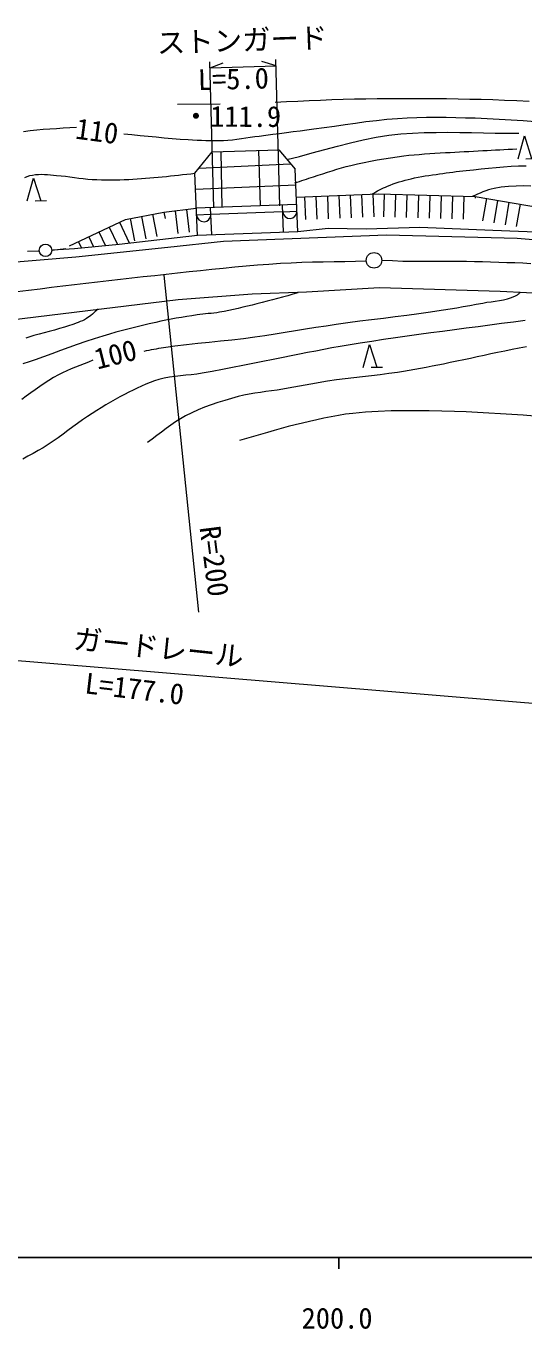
# Model space of a CAD drawing. Units: millimetres, scale not verified. Extents: x 40000 to 680000, y 20000 to 380000.
# Drawn here: x 240511 to 284268, y 198715 to 313167 of the extents above; entities that cross this region are included whole.
import ezdxf
from ezdxf.enums import TextEntityAlignment as Align

# ---------------------------------------------------------------- set-up
doc = ezdxf.new("R2010")
doc.units = ezdxf.units.MM
doc.header["$LTSCALE"] = 1000
doc.linetypes.add('CHAIN', pattern=[18.5, 12, -1.5, 3.5, -1.5])
for name, color, linetype, lineweight in [('M-BGD', 7, 'Continuous', 13), ('M-BMK', 2, 'Continuous', 13), ('M-STR-HTXT', 7, 'Continuous', 13), ('M-TTL-BAND', 7, 'Continuous', 25)]:
    doc.layers.add(name, color=color, linetype=linetype, lineweight=lineweight)
doc.styles.add('ＭＳ ゴシック', font='')
doc.styles.get('ＭＳ ゴシック').set_extended_font_data('MS Gothic')

# ---------------------------------------------------------------- blocks, each defined once
blk = doc.blocks.new('針葉樹林')
at = {"color": 7, "linetype": 'Continuous', "lineweight": 13}
for p, q in [((-0.6, -1), (0, 1)), ((0, 1), (0.6, -1)), ((0.1, -1), (1.1, -1))]:
    blk.add_line(p, q, dxfattribs=at)
blk = doc.blocks.new('電力柱')
at = {"color": 7, "linetype": 'Continuous', "lineweight": 13}
blk.add_circle((0, 0), 0.5, dxfattribs=at)

msp = doc.modelspace()

# ---------------------------------------------------------------- linework, layer by layer
at = {"layer": 'M-BGD'}
for p, q in [((257566, 306305), (253813, 306266)), ((256877, 302106), (262713, 302281)), ((260934, 302228), (261082, 297365)), ((262713, 302281), (264150, 300589)), ((255341, 300234), (256877, 302106)), ((255721, 300696), (263735, 301078)), ((257642, 302129), (257717, 297241)), ((255574, 294775), (255341, 300234)), ((264384, 295099), (264150, 300589)), ((255401, 298828), (264208, 299222)), ((264993, 298159), (265076, 296161)), ((265992, 298201), (266075, 296203)), ((266991, 298243), (267075, 296244)), ((267990, 298284), (268074, 296286)), ((268989, 298326), (269073, 296328)), ((269988, 298368), (270072, 296370)), ((270988, 298410), (271071, 296411)), ((271987, 298416), (271930, 296416)), ((272987, 298387), (272930, 296388)), ((273986, 298359), (273930, 296360)), ((274986, 298331), (274929, 296332)), ((275985, 298302), (275929, 296303)), ((276985, 298274), (276928, 296275)), ((277985, 298246), (277928, 296247)), ((278984, 298218), (278928, 296218)), ((279984, 298189), (279980, 298045)), ((280970, 298024), (280636, 296052)), ((281956, 297857), (281622, 295885)), ((282942, 297690), (282608, 295718)), ((250649, 296445), (251024, 294480)), ((251632, 296632), (252006, 294667)), ((252614, 296819), (252723, 296248)), ((253607, 296938), (253842, 294952)), ((254600, 297055), (254835, 295069)), ((264283, 297483), (255472, 297158)), ((256756, 296611), (255497, 296555)), ((256832, 294821), (256731, 297205)), ((263068, 296843), (256756, 296611)), ((263144, 295054), (263043, 297437)), ((263068, 296843), (264310, 296893)), ((283928, 297523), (283594, 295551)), ((247826, 295504), (248548, 293973)), ((248730, 295931), (249583, 294122)), ((249667, 296258), (250041, 294293)), ((267073, 295377), (264384, 295099)), ((270408, 295338), (267073, 295377)), ((275132, 295457), (270408, 295338)), ((281525, 295219), (275132, 295457)), ((245112, 294225), (245378, 293662)), ((246017, 294651), (246434, 293766)), ((246921, 295078), (247491, 293870)), ((255574, 294775), (248681, 293988)), ((252969, 293758), (257854, 294271)), ((264384, 295099), (255574, 294775)), ((257854, 294271), (272190, 294832)), ((272190, 294832), (283682, 294522)), ((286051, 295020), (281525, 295219)), ((283682, 294522), (292350, 293826)), ((240644, 293404), (241672, 293416)), ((244018, 293602), (242768, 293463)), ((244760, 293601), (242874, 293491)), ((248681, 293988), (244760, 293601)), ((244882, 292907), (252969, 293758)), ((238265, 292326), (244882, 292907)), ((253894, 289151), (260395, 289654)), ((260395, 289654), (265154, 289809)), ((265154, 289809), (271577, 290196)), ((271577, 290196), (282180, 289886)), ((282180, 289886), (292743, 289306)), ((232168, 286500), (253894, 289151))]:
    msp.add_line(p, q, dxfattribs=at)
for points in [[(284716, 306530), (283632, 306593), (282548, 306641), (281533, 306675), (280517, 306705), (279502, 306729), (278486, 306749), (277470, 306764), (276454, 306775), (275438, 306782), (274422, 306784), (273407, 306783), (272391, 306778), (271375, 306769), (270359, 306757), (269365, 306738), (268371, 306710), (267377, 306674), (266384, 306634), (265390, 306590), (264397, 306546), (263403, 306503), (262410, 306464)], [(249116, 303700), (249822, 303635), (250528, 303566), (251233, 303496), (251939, 303426), (252645, 303359), (253351, 303297), (254058, 303243), (254765, 303197), (255152, 303175), (255539, 303153), (255926, 303134), (256313, 303117), (256700, 303107), (257087, 303102), (257474, 303106), (257861, 303120), (258255, 303146), (258647, 303183), (259039, 303230), (259431, 303283), (259822, 303340), (260213, 303398), (260604, 303454), (260995, 303507), (261595, 303583), (262195, 303660), (262795, 303737), (263394, 303815), (263994, 303893), (264594, 303971), (265193, 304049), (265793, 304126), (266711, 304249), (267629, 304380), (268546, 304514), (269464, 304647), (270382, 304772), (271301, 304885), (272222, 304981), (273145, 305054), (274000, 305102), (274855, 305134), (275711, 305151), (276568, 305156), (277425, 305151), (278281, 305138), (279138, 305118), (279994, 305093), (281047, 305053), (282099, 305000), (283150, 304937), (284201, 304864), (285252, 304785)], [(244937, 304261), (244356, 304218), (243774, 304183), (243191, 304150), (242609, 304117), (242028, 304077), (241448, 304026), (240869, 303960), (240294, 303874)], [(263432, 301435), (264551, 301716), (265667, 302017), (266781, 302325), (267896, 302629), (269014, 302918), (270136, 303180), (271266, 303403), (272405, 303577), (273436, 303687), (274470, 303763), (275505, 303808), (276543, 303829), (277582, 303832), (278621, 303822), (279662, 303804), (280702, 303784), (281742, 303769), (282781, 303762), (283820, 303770)], [(264127, 299383), (264333, 299452), (264539, 299521), (264745, 299590), (264951, 299659), (265157, 299728), (265363, 299796), (265569, 299864), (265776, 299930), (266185, 300061), (266593, 300194), (267001, 300327), (267410, 300458), (267820, 300585), (268231, 300706), (268645, 300821), (269060, 300926), (269635, 301059), (270212, 301183), (270790, 301298), (271371, 301405), (271952, 301503), (272535, 301595), (273119, 301680), (273704, 301758), (274159, 301812), (274615, 301858), (275072, 301897), (275529, 301932), (275987, 301962), (276445, 301991), (276903, 302019), (277360, 302048), (277771, 302074), (278182, 302098), (278593, 302120), (279004, 302141), (279416, 302161), (279827, 302181), (280238, 302201), (280649, 302222), (281022, 302242), (281394, 302261), (281767, 302281), (282139, 302300), (282511, 302319), (282884, 302339), (283256, 302358), (283629, 302377)], [(240404, 299870), (240621, 299955), (240842, 300027), (241068, 300082), (241330, 300123), (241594, 300142), (241860, 300144), (242127, 300133), (242395, 300113), (242662, 300089), (242930, 300064), (243196, 300044), (243589, 300012), (243981, 299969), (244372, 299919), (244763, 299866), (245154, 299813), (245545, 299765), (245937, 299724), (246330, 299695), (246731, 299677), (247132, 299664), (247534, 299658), (247936, 299657), (248337, 299661), (248739, 299669), (249140, 299681), (249542, 299695), (249910, 299713), (250278, 299735), (250646, 299762), (251013, 299792), (251381, 299824), (251748, 299858), (252115, 299893), (252482, 299927), (252840, 299962), (253198, 299998), (253555, 300036), (253912, 300076), (254270, 300115), (254627, 300155), (254984, 300195), (255341, 300234)], [(270906, 298406), (271074, 298499), (271242, 298592), (271410, 298684), (271580, 298774), (271750, 298862), (271922, 298947), (272096, 299027), (272272, 299103), (272524, 299203), (272779, 299298), (273036, 299387), (273294, 299471), (273555, 299550), (273816, 299625), (274079, 299695), (274342, 299761), (274653, 299831), (274965, 299894), (275279, 299951), (275594, 300002), (275910, 300050), (276226, 300096), (276542, 300141), (276857, 300186), (277147, 300228), (277436, 300268), (277726, 300307), (278017, 300344), (278307, 300379), (278597, 300413), (278888, 300446), (279179, 300476), (279838, 300545), (280497, 300614), (281157, 300681), (281816, 300743), (282477, 300799), (283137, 300846), (283799, 300881), (284461, 300902)], [(284880, 299114), (284226, 299119), (283573, 299110), (282923, 299078), (282277, 299014), (281636, 298909), (281388, 298850), (281145, 298775), (280905, 298687), (280667, 298591), (280431, 298490), (280195, 298387), (279959, 298287), (279721, 298193)], [(264265, 298129), (271477, 298430), (279994, 298189), (290439, 296421), (302573, 295296), (315188, 294654), (320571, 293850), (325071, 292002)], [(244318, 293850), (249259, 296180), (252634, 296823), (255472, 297158)], [(264402, 289728), (263953, 289606), (263504, 289483), (263055, 289359), (262606, 289235), (262156, 289113), (261706, 288992), (261256, 288875), (260804, 288761), (260395, 288660), (259986, 288559), (259576, 288460), (259166, 288363), (258755, 288270), (258343, 288182), (257929, 288101), (257515, 288026), (257270, 287988), (257023, 287956), (256776, 287929), (256529, 287905), (256282, 287881), (256034, 287856), (255788, 287827), (255542, 287794), (255085, 287724), (254628, 287651), (254172, 287575), (253717, 287496), (253263, 287412), (252809, 287324), (252356, 287232), (251904, 287136), (251319, 287005), (250735, 286869), (250152, 286728), (249571, 286582), (248991, 286430), (248412, 286272), (247836, 286107), (247261, 285936), (246508, 285700), (245759, 285451), (245014, 285192), (244270, 284926), (243528, 284655), (242787, 284384), (242045, 284113), (241302, 283847), (240773, 283663), (240242, 283483)], [(250898, 284621), (251111, 284660), (251323, 284701), (251536, 284742), (251748, 284782), (251961, 284822), (252174, 284861), (252387, 284897), (252601, 284930), (253599, 285069), (254599, 285191), (255601, 285302), (256604, 285407), (257607, 285510), (258609, 285616), (259611, 285731), (260610, 285859), (261507, 285987), (262402, 286124), (263297, 286267), (264191, 286413), (265084, 286561), (265978, 286707), (266873, 286848), (267769, 286981), (268803, 287125), (269838, 287260), (270874, 287390), (271910, 287517), (272946, 287645), (273982, 287777), (275016, 287916), (276049, 288065), (276626, 288152), (277203, 288241), (277780, 288333), (278356, 288428), (278931, 288525), (279506, 288626), (280080, 288730), (280654, 288838), (281016, 288901), (281381, 288956), (281747, 289008), (282112, 289064), (282474, 289131), (282830, 289215), (283179, 289322), (283517, 289458), (283578, 289488), (283637, 289524), (283694, 289562), (283749, 289604), (283803, 289648), (283855, 289694), (283905, 289741), (283955, 289789)], [(284384, 287299), (283346, 287162), (282308, 287026), (281270, 286890), (280232, 286756), (279194, 286621), (278156, 286485), (277118, 286348), (276081, 286209), (275044, 286068), (274007, 285924), (272971, 285777), (271935, 285625), (270900, 285470), (269866, 285309), (268833, 285143), (268115, 285022), (267398, 284893), (266681, 284759), (265966, 284621), (265251, 284481), (264536, 284340), (263821, 284199), (263106, 284060), (262216, 283885), (261327, 283706), (260439, 283524), (259550, 283343), (258661, 283164), (257771, 282990), (256880, 282824), (255986, 282667), (255512, 282597), (255036, 282541), (254557, 282494), (254079, 282447), (253602, 282393), (253128, 282327), (252658, 282240), (252194, 282125), (251802, 282003), (251415, 281863), (251033, 281709), (250656, 281543), (250282, 281367), (249911, 281184), (249543, 280997), (249176, 280809), (248758, 280589), (248344, 280361), (247933, 280126), (247527, 279884), (247123, 279638), (246722, 279386), (246323, 279132), (245926, 278875), (245483, 278576), (245047, 278267), (244617, 277951), (244188, 277631), (243759, 277313), (243327, 276998), (242889, 276692), (242444, 276398), (242009, 276129), (241569, 275870), (241125, 275617), (240677, 275370), (240228, 275125)], [(246835, 288297), (246709, 288191), (246584, 288081), (246461, 287971), (246337, 287861), (246211, 287753), (246082, 287650), (245949, 287554), (245810, 287465), (245637, 287369), (245458, 287282), (245276, 287202), (245092, 287129), (244905, 287060), (244716, 286994), (244528, 286929), (244340, 286865), (243898, 286719), (243452, 286585), (243004, 286459), (242555, 286337), (242105, 286218), (241655, 286097), (241207, 285972), (240760, 285840), (240488, 285753)], [(284494, 285001), (283858, 284873), (283222, 284745), (282586, 284616), (281950, 284485), (281355, 284361), (280760, 284234), (280166, 284106), (279572, 283977), (278977, 283849), (278382, 283723), (277787, 283599), (277191, 283479), (276689, 283381), (276187, 283282), (275685, 283186), (275182, 283091), (274679, 282999), (274176, 282910), (273672, 282825), (273167, 282744), (272400, 282633), (271631, 282534), (270861, 282442), (270091, 282355), (269320, 282268), (268551, 282177), (267782, 282079), (267014, 281970), (266519, 281892), (266025, 281809), (265532, 281722), (265039, 281632), (264547, 281541), (264054, 281450), (263561, 281361), (263068, 281274), (262578, 281195), (262087, 281124), (261596, 281056), (261104, 280988), (260614, 280914), (260126, 280830), (259641, 280732), (259159, 280616), (258562, 280453), (257967, 280279), (257375, 280092), (256788, 279892), (256208, 279675), (255634, 279441), (255070, 279188), (254516, 278913), (254074, 278666), (253646, 278396), (253229, 278108), (252818, 277808), (252413, 277502), (252008, 277193), (251601, 276888), (251188, 276592)], [(246371, 283808), (245992, 283652), (245610, 283502), (245227, 283354), (244845, 283205), (244465, 283052), (244088, 282891), (243717, 282718), (243353, 282531), (242932, 282293), (242518, 282041), (242112, 281777), (241711, 281505), (241315, 281225), (240922, 280940), (240531, 280653), (240141, 280364)], [(285205, 278900), (284202, 278977), (283199, 279049), (282195, 279116), (281191, 279175), (280187, 279227), (279183, 279269), (278178, 279300), (277060, 279329), (275941, 279353), (274822, 279369), (273702, 279371), (272584, 279354), (271467, 279314), (270352, 279246), (269239, 279146), (268598, 279066), (267960, 278968), (267324, 278853), (266690, 278725), (266058, 278587), (265428, 278441), (264799, 278291), (264170, 278140), (263553, 277985), (262939, 277819), (262327, 277646), (261716, 277468), (261106, 277286), (260497, 277104), (259887, 276923), (259275, 276747)]]:
    msp.add_lwpolyline(points, dxfattribs=at)
for centre, radius, start, end in [((256125, 296614), 631, 185.29048, 359.73041), ((263688, 296890), 622, 184.30251, 0.29187)]:
    msp.add_arc(centre, radius, start, end, dxfattribs=at)
at = {"layer": 'M-BMK', "linetype": 'CHAIN'}
for points in [[(270409, 292503), (269466, 292481), (268523, 292465), (267580, 292450), (266636, 292435), (265693, 292415), (264750, 292389), (263808, 292352), (262866, 292302), (261860, 292235), (260855, 292158), (259850, 292073), (258847, 291981), (257843, 291884), (256840, 291781), (255838, 291675), (254835, 291566), (253833, 291456), (252830, 291346), (251828, 291238), (250818, 291128), (249809, 291016), (248799, 290903), (247790, 290787), (246781, 290670), (245773, 290552), (244764, 290433), (243755, 290312), (242747, 290191), (241738, 290068), (240730, 289946), (239722, 289822)], [(284863, 292292), (284159, 292325), (283455, 292355), (282751, 292380), (282047, 292403), (281342, 292423), (280638, 292442), (279933, 292459), (279228, 292476), (278297, 292490), (277365, 292492), (276433, 292488), (275500, 292484), (274568, 292485), (273637, 292499), (272706, 292530), (271777, 292586)]]:
    msp.add_lwpolyline(points, dxfattribs=at)
at = {"layer": 'M-BMK'}
msp.add_circle((271091, 292586), 686, dxfattribs=at)
at = {"layer": 'M-STR-HTXT'}
for p, q in [((262815, 297383), (262473, 310232)), ((257007, 297209), (256666, 310028)), ((256680, 309494), (257835, 309941)), ((256680, 309494), (262491, 309686)), ((262491, 309686), (261232, 310057)), ((255696, 261695), (252639, 291295)), ((329382, 249969), (153850, 264549))]:
    msp.add_line(p, q, dxfattribs=at)
at = {"layer": 'M-TTL-BAND'}
for p, q in [((40000, 205000), (579000, 205000)), ((268000, 205000), (268000, 204000))]:
    msp.add_line(p, q, dxfattribs=at)

# ---------------------------------------------------------------- block references
at = {"layer": 'M-BGD', "rotation": 1.10932}
for name, p, xscale, yscale in [('針葉樹林', (284326, 302515), 1000, 1000), ('針葉樹林', (241199, 298813), 1000, 1000), ('電力柱', (242220, 293465), 1100, 1100), ('針葉樹林', (270728, 284192), 1000, 1000)]:
    msp.add_blockref(name, p, dxfattribs=dict(at, xscale=xscale, yscale=yscale))

# ---------------------------------------------------------------- texts
at = {"layer": 'M-BGD', "style": 'ＭＳ ゴシック'}
for s, rotation, p in [('・111.9', 359.749, (258554, 303770)), ('110', 352.41, (246558, 302493)), ('100', 14.193, (248725, 282914))]:
    msp.add_text(s, height=1833, rotation=rotation, dxfattribs=at).set_placement(p, align=Align.BOTTOM_CENTER)
at = {"layer": 'M-STR-HTXT', "style": 'ＭＳ ゴシック'}
for s, rotation, p in [('ストンガード', 1.904, (259549, 310463)), ('L=5.0', 1.426, (258765, 307064)), ('R=200', 277.323, (255606, 265970)), ('L=177.0', 353.296, (249876, 253501))]:
    msp.add_text(s, height=1833, rotation=rotation, dxfattribs=at).set_placement(p, align=Align.BOTTOM_CENTER)
msp.add_text('ガードレール', height=1833, rotation=353.791, dxfattribs=at).set_placement((244551, 257925), align=Align.BOTTOM_LEFT)
at = {"layer": 'M-TTL-BAND', "style": 'ＭＳ ゴシック'}
msp.add_text('200.0', height=1833, dxfattribs=at).set_placement((267844, 198195), align=Align.BOTTOM_CENTER)

doc.saveas('drawing.dxf')
